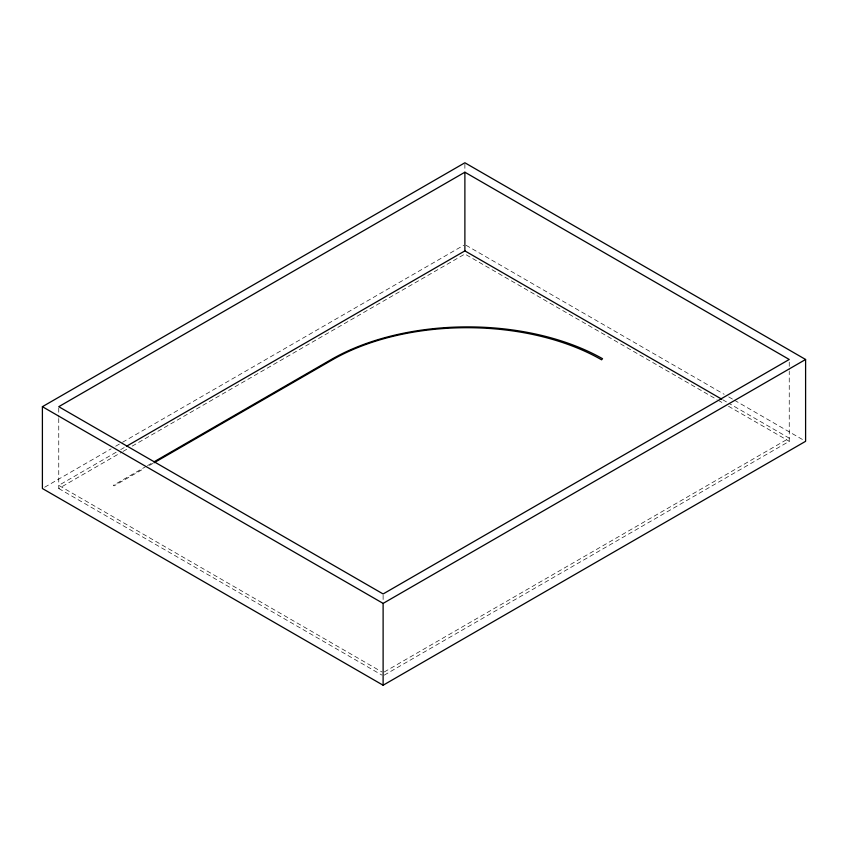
<?xml version="1.0" encoding="UTF-8"?>
<svg xmlns="http://www.w3.org/2000/svg" width="848" height="848" viewBox="0 0 848 848"><rect width="100%" height="100%" fill="white"/><g stroke="black" fill="none" stroke-linecap="round" stroke-linejoin="round"><path stroke-width="0.64" stroke-dasharray="4.24 3.18" d="M44.69 487.197L111.099 448.857M115.678 446.218L121.402 442.91M122.547 442.253L463.739 245.263M116.112 452.26L58.756 485.374L381.971 671.976M120.702 449.61L124.147 447.617M58.756 418.488L58.756 488.522L121.858 452.09M123.002 451.433L127.592 448.783M132.182 446.133L464.884 254.04L717.037 399.62M146.375 466.262L113.272 485.374L114.088 485.851L143.768 468.711M147.52 465.605L152.089 462.966M149.481 465.414L152.905 463.432M384.261 671.976L789.244 438.162L729.651 403.754M384.261 675.125L789.244 441.31L789.244 371.286M466.029 245.263L724.15 394.288M728.739 396.938L733.329 399.588M734.474 400.245L803.31 439.985M722.772 399.779L728.496 403.097M718.182 400.288L723.916 403.595M728.496 406.245L789.244 441.31M58.756 488.522L381.971 675.125M789.244 362.107L789.244 369.972M464.884 164.088L464.884 170.692M383.116 595.264L383.116 600.511M58.756 408.005L58.756 417.184"/><path stroke-width="1.27" d="M42.4 406.69L464.884 162.774L805.6 359.478L805.6 441.31L383.116 685.226L42.4 488.522L42.4 406.69L383.116 603.394L805.6 359.478M464.884 172.208L58.756 406.69L383.116 593.96L789.244 359.478L464.884 172.208L464.884 250.891L126.447 446.292M154.368 461.641L331.324 359.478A192.75 111.279 0 0 1 602.536 358.693L601.592 359.806A190.705 110.102 0 0 0 332.14 359.955L154.039 462.775M464.884 250.891L721.627 399.122M383.116 603.394L383.116 685.226"/></g></svg>
